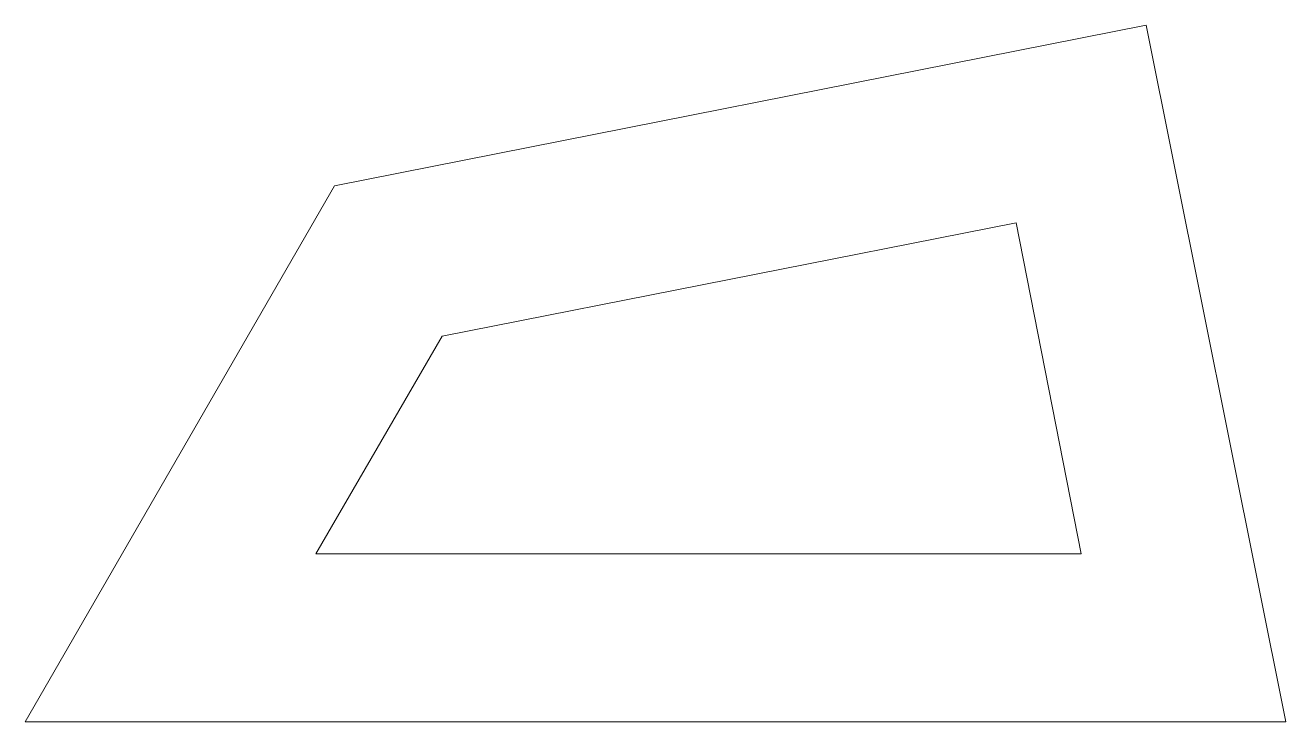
# Model space of a CAD drawing. Header units: millimetres. Extents: x 0 to 15, y 0 to 8.3.
import ezdxf

# ---------------------------------------------------------------- set-up
doc = ezdxf.new("R2010")
doc.units = ezdxf.units.MM
doc.layers.get('0').update_dxf_attribs({"color": 1, "lineweight": 5})

msp = doc.modelspace()

# ---------------------------------------------------------------- linework, layer by layer
for p, q in [((13.34, 8.29), (3.68, 6.38)), ((15, 0), (13.34, 8.29)), ((3.68, 6.38), (0, 0)), ((11.79, 5.94), (4.96, 4.59)), ((12.567, 2), (11.79, 5.94)), ((4.96, 4.59), (3.46, 2)), ((3.46, 2), (12.567, 2)), ((0, 0), (15, 0))]:
    msp.add_line(p, q)

doc.saveas('drawing.dxf')
